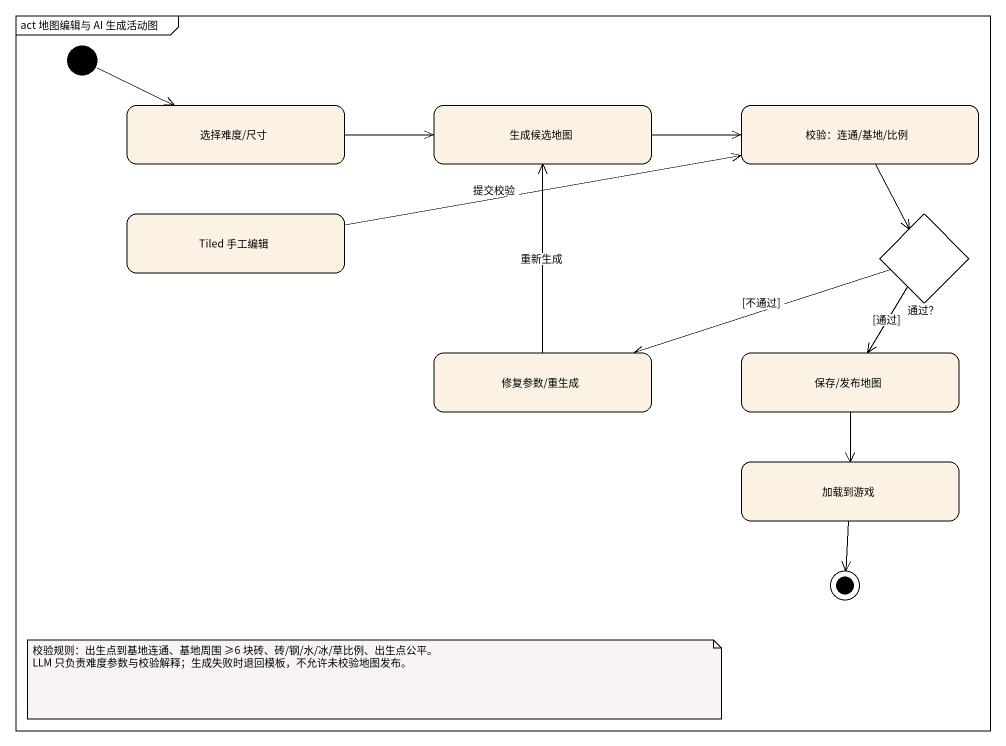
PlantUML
@startuml
mainframe act 地图编辑与 AI 生成活动图
hide empty description
state "选择难度/尺寸" as 选择难度_尺寸
state 生成候选地图
state "校验：连通/基地/比例" as 校验_连通_基地_比例
state "Tiled 手工编辑" as Tiled_手工编辑
state "通过？" as 通过 <<choice>>
state "修复参数/重生成" as 修复参数_重生成
state "保存/发布地图" as 保存_发布地图
state 加载到游戏
[*] -right-> 选择难度_尺寸
选择难度_尺寸 -right-> 生成候选地图
生成候选地图 -right-> 校验_连通_基地_比例
校验_连通_基地_比例 --> 通过
Tiled_手工编辑 -right-> 校验_连通_基地_比例 : 提交校验
通过 -left-> 修复参数_重生成 : [不通过]
通过 --> 保存_发布地图 : [通过]
修复参数_重生成 -up-> 生成候选地图 : 重新生成
保存_发布地图 --> 加载到游戏
加载到游戏 --> [*]
note as N1
  校验规则：出生点到基地连通、基地周围 ≥6 块砖、砖/钢/水/冰/草比例、出生点公平。
  LLM 只负责难度参数与校验解释；生成失败时退回模板，不允许未校验地图发布。
end note
@enduml
